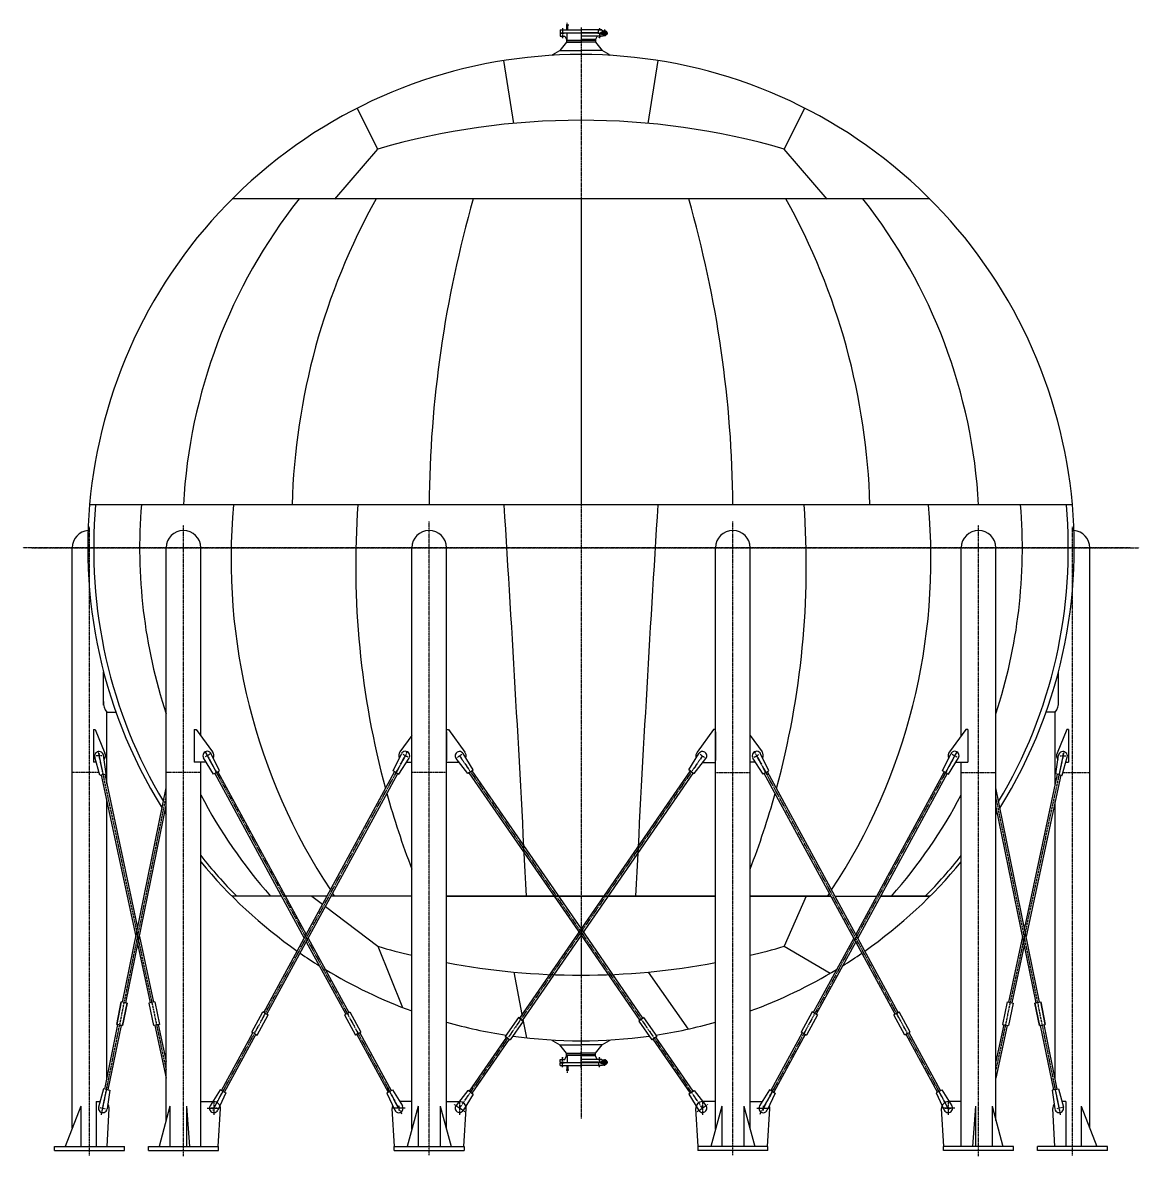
# Model space of a CAD drawing. Extents: x 14295 to 55529, y 90 to 48558.
# Drawn here: x 14684 to 35057, y 27869 to 48558 of the extents above; entities that cross this region are included whole.
import ezdxf

# ---------------------------------------------------------------- set-up
doc = ezdxf.new("R2010")
doc.units = 0
doc.header["$MEASUREMENT"] = 0
doc.linetypes.add('CENTER2', pattern=[28.575, 19.05, -3.175, 3.175, -3.175])
doc.linetypes.add('DASHED2', pattern=[9.525, 6.35, -3.175])
doc.layers.get('DEFPOINTS').update_dxf_attribs({"linetype": 'CONTINUOUS'})
for name, color, linetype in [('图层1', 7, 'CONTINUOUS'), ('图层3', 2, 'CENTER2'), ('图层4', 30, 'DASHED2')]:
    doc.layers.add(name, color=color, linetype=linetype)

msp = doc.modelspace()

# ---------------------------------------------------------------- linework, layer by layer
at = {"layer": 'DEFPOINTS', "color": 0, "linetype": 'BYBLOCK'}
for p in [(24492.777, 48427.217), (24503.619, 48427.217), (24492.777, 48366.217), (24492.777, 48366.217), (24492.777, 48314.217), (24492.777, 48314.217), (24582.777, 48370.217), (24582.777, 48370.217), (24492.777, 29638.301), (24492.777, 29638.301), (24492.777, 29586.301), (24492.777, 29586.301), (24492.777, 29525.301), (24503.619, 29525.301), (24582.777, 29582.301), (24582.777, 29582.301)]:
    msp.add_point(p, dxfattribs=at)
at = {"layer": '图层1'}
for p, q in [((24492.777, 48427.217), (24492.777, 48375.217)), ((24492.777, 48427.217), (24870.277, 48427.217)), ((24540.402, 48437.142), (24530.151, 48447.392)), ((24530.151, 48437.142), (24540.402, 48447.392)), ((24610.277, 48427.217), (24610.277, 48511.217)), ((24630.277, 48427.217), (24630.277, 48511.217)), ((25247.777, 48427.217), (24870.277, 48427.217)), ((25192.297, 48427.217), (25217.297, 48427.217)), ((25192.297, 48375.217), (25192.297, 48427.217)), ((25210.402, 48437.142), (25200.151, 48447.392)), ((25200.151, 48437.142), (25210.402, 48447.392)), ((25217.297, 48427.217), (25308.032, 48411.294)), ((25247.777, 48427.217), (25247.777, 48421.954)), ((24492.777, 48375.217), (24562.777, 48375.217)), ((24492.777, 48366.217), (24492.777, 48314.217)), ((24492.777, 48366.217), (24562.777, 48366.217)), ((24492.777, 48314.217), (24578.277, 48314.217)), ((24530.151, 48283.005), (24540.402, 48293.255)), ((24540.402, 48283.005), (24530.151, 48293.255)), ((24535.277, 48288.13), (24535.277, 48288.13)), ((24562.777, 48371.217), (24562.777, 48375.217)), ((24562.777, 48371.217), (24562.777, 48366.217)), ((24562.777, 48371.217), (24870.277, 48371.217)), ((24562.777, 48370.217), (24870.277, 48370.217)), ((24578.277, 48314.217), (24605.277, 48251.217)), ((24605.277, 48251.217), (24605.277, 48231.217)), ((24605.277, 48231.217), (24607.277, 48231.217)), ((24605.277, 48231.217), (24605.277, 48203.933)), ((24607.277, 48231.217), (24619.277, 48238.146)), ((24607.277, 48231.217), (24870.277, 48231.217)), ((24619.277, 48367.217), (24619.277, 48370.217)), ((24619.277, 48238.146), (24619.277, 48367.217)), ((24619.277, 48238.146), (24870.277, 48238.146)), ((25157.777, 48375.217), (24870.277, 48375.217)), ((25177.777, 48371.217), (24870.277, 48371.217)), ((24870.277, 48370.217), (25177.777, 48370.217)), ((25177.777, 48366.217), (24870.277, 48366.217)), ((25162.277, 48314.217), (24870.277, 48314.217)), ((25135.277, 48251.217), (24870.277, 48251.217)), ((25135.277, 48231.217), (24870.277, 48231.217)), ((25135.277, 48231.217), (25133.277, 48231.217)), ((25162.277, 48314.217), (25135.277, 48251.217)), ((25135.277, 48251.217), (25135.277, 48231.217)), ((25135.277, 48231.217), (25135.277, 48203.933)), ((25192.297, 48375.217), (25157.777, 48375.217)), ((25247.777, 48314.217), (25162.277, 48314.217)), ((25177.777, 48371.217), (25177.777, 48375.217)), ((25177.777, 48371.217), (25177.777, 48366.217)), ((25177.777, 48366.217), (25208.354, 48366.217)), ((25192.297, 48375.217), (25278.846, 48327.944)), ((25200.151, 48283.005), (25210.402, 48293.255)), ((25210.402, 48283.005), (25200.151, 48293.255)), ((25205.277, 48288.13), (25205.277, 48288.13)), ((25208.354, 48366.217), (25208.354, 48314.217)), ((25208.354, 48314.217), (25233.354, 48314.217)), ((25247.777, 48314.217), (25306.841, 48322.948)), ((25247.777, 48314.274), (25247.777, 48314.217)), ((25297.917, 48350.89), (25284.981, 48337.955)), ((25284.981, 48337.955), (25286.254, 48336.682)), ((25300.302, 48350.73), (25286.254, 48336.682)), ((25300.292, 48350.73), (25314.34, 48336.682)), ((25302.678, 48350.89), (25315.613, 48337.955)), ((25314.34, 48336.682), (25315.613, 48337.955)), ((24353.781, 47976.259), (24481.5, 48049.998)), ((24606.277, 48203.933), (24481.5, 48049.998)), ((24481.5, 48049.998), (24870.277, 48049.998)), ((24606.277, 48203.933), (24870.277, 48203.933)), ((25134.276, 48203.933), (24870.277, 48203.933)), ((25259.053, 48049.998), (24870.277, 48049.998)), ((25134.276, 48203.933), (25259.053, 48049.998)), ((25386.772, 47976.259), (25259.053, 48049.998)), ((23643.69, 46720.623), (23462.366, 47865.454)), ((24353.781, 47976.259), (24345.439, 47960.943)), ((25386.772, 47976.259), (25395.114, 47960.943)), ((26096.863, 46720.623), (26278.187, 47865.454)), ((21163.587, 46251.047), (20784.362, 46995.318)), ((28576.966, 46251.047), (28956.191, 46995.318)), ((20381.962, 45335.751), (21163.587, 46251.047)), ((29358.591, 45335.751), (28576.966, 46251.047)), ((31234.238, 45340.22), (18506.316, 45340.22)), ((24870.277, 45340.22), (24870.277, 39760.661)), ((24870.277, 45340.22), (24870.277, 39760.661)), ((33836.029, 39760.661), (15904.524, 39760.661)), ((15589.524, 28382.621), (15589.524, 38976.259)), ((17301.831, 28525.079), (17301.831, 38976.259)), ((17931.831, 35550.094), (17931.831, 38976.259)), ((21784.707, 28364.005), (21784.707, 38976.259)), ((22414.707, 28364.005), (22414.707, 38976.259)), ((27325.846, 28364.005), (27325.846, 38976.259)), ((27955.846, 28364.005), (27955.846, 38976.259)), ((31808.723, 35550.094), (31808.723, 38976.259)), ((32438.723, 28525.079), (32438.723, 38976.259)), ((34151.029, 28382.621), (34151.029, 38976.259)), ((16159.995, 36105.272), (16159.995, 36711.089)), ((33580.558, 36105.272), (33580.558, 36711.089)), ((33580.558, 36105.272), (33580.558, 36711.089)), ((16219.524, 34661.922), (16219.524, 35976.259)), ((16219.524, 35976.259), (16384.995, 35976.259)), ((33521.029, 35976.259), (33355.558, 35976.259)), ((33521.029, 35976.259), (33355.558, 35976.259)), ((33521.029, 34661.922), (33521.029, 35976.259)), ((15973.218, 35660.459), (16008.808, 35660.459)), ((15973.218, 35660.459), (16008.808, 35660.459)), ((15973.218, 35660.459), (15973.218, 35060.459)), ((16008.808, 35660.459), (16185.663, 35225.673)), ((17811.757, 35660.459), (17851.757, 35660.459)), ((17811.757, 35660.459), (17811.757, 35060.459)), ((17851.757, 35660.459), (18148.886, 35250.929)), ((22414.707, 35656.259), (22454.707, 35656.259)), ((22414.707, 35056.259), (22414.707, 35656.259)), ((22414.707, 35616.111), (22414.707, 35093.759)), ((22454.707, 35656.259), (22751.835, 35246.73)), ((27285.846, 35656.259), (26988.718, 35246.73)), ((27325.846, 35656.259), (27285.846, 35656.259)), ((27325.846, 35056.259), (27325.846, 35656.259)), ((27325.846, 35616.111), (27325.846, 35093.759)), ((31888.796, 35660.459), (31591.668, 35250.929)), ((31928.796, 35660.459), (31888.796, 35660.459)), ((31928.796, 35660.459), (31928.796, 35060.459)), ((33731.745, 35660.459), (33554.891, 35225.673)), ((33767.335, 35660.459), (33731.745, 35660.459)), ((33767.335, 35660.459), (33731.745, 35660.459)), ((33767.335, 35660.459), (33767.335, 35060.459)), ((21784.707, 35550.03), (21567.513, 35250.674)), ((27955.846, 35550.03), (28173.04, 35250.674)), ((16144.524, 35176.259), (16144.524, 35176.259)), ((16208.526, 34846.986), (16155.854, 35188.93)), ((18272.049, 34901.942), (18124.07, 35214.676)), ((21444.26, 34901.759), (21592.34, 35214.444)), ((22901.992, 34921.59), (22722.873, 35217.591)), ((26838.561, 34921.59), (27017.68, 35217.591)), ((28296.293, 34901.759), (28148.213, 35214.444)), ((31468.504, 34901.942), (31616.483, 35214.676)), ((33532.027, 34846.986), (33584.7, 35188.93)), ((33596.029, 35176.259), (33596.029, 35176.259)), ((16025.734, 35060.459), (15973.218, 35060.459)), ((16091.17, 34821.936), (15999.637, 35155.585)), ((18032.231, 35060.459), (17811.757, 35060.459)), ((17931.831, 28046.259), (17931.831, 35060.459)), ((18166.706, 34844.472), (17983.844, 35138.176)), ((21549.585, 34844.255), (21732.541, 35137.899)), ((21684.133, 35060.204), (21784.707, 35060.204)), ((22654.707, 35056.259), (22414.707, 35056.259)), ((22803.063, 34853.671), (22591.185, 35127.181)), ((26937.49, 34853.671), (27149.368, 35127.181)), ((27085.846, 35056.259), (27325.846, 35056.259)), ((28056.42, 35060.204), (27955.846, 35060.204)), ((28190.969, 34844.255), (28008.012, 35137.899)), ((31573.848, 34844.472), (31756.709, 35138.176)), ((31708.322, 35060.459), (31928.796, 35060.459)), ((31808.723, 28046.259), (31808.723, 35060.459)), ((33649.383, 34821.936), (33740.916, 35155.585)), ((33714.819, 35060.459), (33767.335, 35060.459)), ((16149.922, 34834.192), (16091.244, 34821.668)), ((16118.656, 34827.519), (16749.337, 31878.969)), ((16149.848, 34834.461), (16208.526, 34846.986)), ((16181.188, 34841.151), (16781.244, 32035.774)), ((18219.377, 34873.207), (18166.706, 34844.472)), ((18190.652, 34857.536), (19821.857, 31852.768)), ((18219.377, 34873.207), (18272.049, 34901.942)), ((18246.835, 34888.187), (19858.269, 31919.84)), ((19083.597, 30492.853), (21469.569, 34887.941)), ((19139.845, 30462.322), (21525.742, 34857.272)), ((21496.922, 34873.007), (21444.26, 34901.759)), ((21496.922, 34873.007), (21549.585, 34844.255)), ((22852.527, 34887.63), (22803.063, 34853.671)), ((22826.703, 34869.901), (24870.277, 31905.593)), ((22852.527, 34887.63), (22901.992, 34921.59)), ((22879.466, 34906.125), (24870.277, 32018.351)), ((26861.088, 34906.125), (24870.277, 32018.351)), ((26913.85, 34869.901), (24870.277, 31905.593)), ((26888.026, 34887.63), (26838.561, 34921.59)), ((26888.026, 34887.63), (26937.49, 34853.671)), ((28243.631, 34873.007), (28190.969, 34844.255)), ((30600.708, 30462.322), (28214.811, 34857.272)), ((28243.631, 34873.007), (28296.293, 34901.759)), ((30656.956, 30492.853), (28270.984, 34887.941)), ((31493.718, 34888.187), (29882.285, 31919.84)), ((31549.902, 34857.536), (29918.696, 31852.768)), ((31521.176, 34873.207), (31468.504, 34901.942)), ((31521.176, 34873.207), (31573.848, 34844.472)), ((33559.365, 34841.151), (32959.309, 32035.774)), ((33621.897, 34827.519), (32991.217, 31878.969)), ((33590.705, 34834.461), (33532.027, 34846.986)), ((33590.631, 34834.192), (33649.31, 34821.668)), ((16505.988, 30683.082), (17301.831, 34594.092)), ((33234.565, 30683.082), (32438.723, 34594.092)), ((16219.524, 29275.312), (16219.524, 34355.942)), ((33521.029, 29275.312), (33521.029, 34355.942)), ((16568.703, 30670.321), (17301.831, 34273.131)), ((33171.85, 30670.321), (32438.723, 34273.131)), ((19407.103, 32616.768), (18501.849, 32616.768)), ((20236.612, 32616.768), (19479.926, 32616.768)), ((19959.844, 32616.768), (20155.746, 32467.809)), ((21784.707, 32616.768), (20309.434, 32616.768)), ((27325.846, 32616.768), (22414.707, 32616.768)), ((22414.707, 32616.768), (27325.846, 32616.768)), ((27955.846, 32616.768), (29431.119, 32616.768)), ((29431.119, 32616.768), (27955.846, 32616.768)), ((28978.213, 32616.768), (28576.966, 31701.472)), ((29503.941, 32616.768), (30260.628, 32616.768)), ((30333.45, 32616.768), (31238.704, 32616.768)), ((31238.704, 32616.768), (30333.45, 32616.768)), ((20207.291, 32428.615), (21163.587, 31701.472)), ((16814.714, 31879.295), (17070.691, 30682.558)), ((24870.277, 32018.351), (23746.461, 30388.198)), ((24870.277, 31905.593), (23798.216, 30350.513)), ((24870.277, 32018.351), (25994.092, 30388.198)), ((24870.277, 31905.593), (25942.337, 30350.513)), ((32925.839, 31879.295), (32669.863, 30682.558)), ((16782.807, 31722.49), (17008.106, 30669.171)), ((19858.269, 31785.697), (20577.134, 30461.509)), ((19894.68, 31852.768), (20633.379, 30492.046)), ((21163.587, 31701.472), (21611.65, 30586.9)), ((28576.966, 31701.472), (29418.966, 31210.345)), ((29845.873, 31852.768), (29107.174, 30492.046)), ((29882.285, 31785.697), (29163.419, 30461.509)), ((32957.747, 31722.49), (32732.447, 30669.171)), ((23643.69, 31231.895), (23793.66, 30456.664)), ((26096.863, 31231.895), (26824.311, 30190.945)), ((16399.702, 30276.103), (16483.45, 30687.669)), ((16483.45, 30687.669), (16399.702, 30276.103)), ((16591.241, 30665.734), (16483.45, 30687.669)), ((16507.493, 30254.169), (16591.241, 30665.734)), ((16591.241, 30665.734), (16507.493, 30254.169)), ((16537.205, 30676.726), (16591.241, 30665.734)), ((17093.182, 30687.368), (16985.615, 30664.36)), ((16985.615, 30664.36), (17073.464, 30253.65)), ((17093.182, 30687.368), (17039.399, 30675.864)), ((17093.182, 30687.368), (17181.031, 30276.658)), ((32647.371, 30687.368), (32559.522, 30276.658)), ((32647.371, 30687.368), (32701.155, 30675.864)), ((32647.371, 30687.368), (32754.938, 30664.36)), ((32754.938, 30664.36), (32667.089, 30253.65)), ((33149.312, 30665.734), (33257.103, 30687.669)), ((33203.348, 30676.726), (33149.312, 30665.734)), ((33149.312, 30665.734), (33233.061, 30254.169)), ((33233.061, 30254.169), (33149.312, 30665.734)), ((33257.103, 30687.669), (33340.852, 30276.103)), ((33340.852, 30276.103), (33257.103, 30687.669)), ((18862.999, 30134.707), (19063.382, 30503.823)), ((18959.676, 30082.233), (19160.059, 30451.349)), ((19111.47, 30477.726), (19063.382, 30503.823)), ((19111.47, 30477.726), (19160.059, 30451.349)), ((20604.906, 30476.588), (20556.921, 30450.534)), ((20556.921, 30450.534), (20757.304, 30081.418)), ((20604.906, 30476.588), (20653.592, 30503.019)), ((20653.592, 30503.019), (20853.975, 30133.903)), ((29086.961, 30503.019), (28886.578, 30133.903)), ((29183.632, 30450.534), (28983.249, 30081.418)), ((29135.647, 30476.588), (29086.961, 30503.019)), ((29135.647, 30476.588), (29183.632, 30450.534)), ((30629.084, 30477.726), (30580.495, 30451.349)), ((30780.877, 30082.233), (30580.495, 30451.349)), ((30629.084, 30477.726), (30677.172, 30503.823)), ((30877.555, 30134.707), (30677.172, 30503.823)), ((16182.957, 29095.609), (16422.24, 30271.517)), ((16245.673, 29082.852), (16484.954, 30258.755)), ((16507.493, 30254.169), (16399.702, 30276.103)), ((16453.487, 30265.154), (16507.493, 30254.169)), ((16453.487, 30265.154), (16453.507, 30265.154)), ((17181.031, 30276.658), (17073.464, 30253.65)), ((17095.955, 30258.461), (17301.831, 29295.954)), ((17181.031, 30276.658), (17127.247, 30265.154)), ((17158.539, 30271.848), (17301.831, 29601.934)), ((23727.861, 30401.741), (23489.233, 30056.116)), ((23816.815, 30336.97), (23580.039, 29993.515)), ((23727.861, 30401.741), (23816.815, 30336.97)), ((23773.998, 30369.887), (23727.861, 30401.741)), ((23810.694, 30368.613), (23875.937, 30031.356)), ((26012.692, 30401.741), (25923.738, 30336.97)), ((25923.738, 30336.97), (26160.514, 29993.515)), ((25966.555, 30369.887), (26012.692, 30401.741)), ((26012.692, 30401.741), (26251.078, 30055.949)), ((32582.014, 30271.848), (32438.723, 29601.934)), ((32644.598, 30258.461), (32438.723, 29295.954)), ((32559.522, 30276.658), (32613.306, 30265.154)), ((32559.522, 30276.658), (32667.089, 30253.65)), ((33233.061, 30254.169), (33340.852, 30276.103)), ((33287.067, 30265.154), (33233.061, 30254.169)), ((33494.881, 29082.852), (33255.599, 30258.755)), ((33287.067, 30265.154), (33287.047, 30265.154)), ((33557.596, 29095.609), (33318.314, 30271.517)), ((18310.691, 29069.119), (18883.214, 30123.737)), ((18366.942, 29038.593), (18939.462, 30093.206)), ((18911.141, 30108.581), (18862.999, 30134.707)), ((18911.141, 30108.581), (18959.676, 30082.233)), ((20805.319, 30107.489), (20757.304, 30081.418)), ((20777.517, 30092.393), (21350.039, 29037.775)), ((20805.319, 30107.489), (20853.975, 30133.903)), ((20833.762, 30122.929), (21406.283, 29068.315)), ((23508.411, 30042.895), (22827.298, 29054.905)), ((23561.103, 30006.569), (22879.964, 29018.542)), ((23489.475, 30055.949), (23580.039, 29993.515)), ((23535.37, 30024.262), (23489.475, 30055.949)), ((26251.078, 30055.949), (26160.514, 29993.515)), ((26251.078, 30055.949), (26160.514, 29993.515)), ((26179.45, 30006.569), (26860.589, 29018.542)), ((26205.184, 30024.262), (26251.078, 30055.949)), ((26205.184, 30024.262), (26251.078, 30055.949)), ((26232.142, 30042.895), (26913.256, 29054.905)), ((28906.791, 30122.929), (28334.27, 29068.315)), ((28963.036, 30092.393), (28390.514, 29037.775)), ((28935.234, 30107.489), (28886.578, 30133.903)), ((28935.234, 30107.489), (28983.249, 30081.418)), ((30829.413, 30108.581), (30780.877, 30082.233)), ((31373.611, 29038.593), (30801.091, 30093.206)), ((30829.413, 30108.581), (30877.555, 30134.707)), ((31429.862, 29069.119), (30857.339, 30123.737)), ((24353.781, 29976.259), (24345.439, 29991.575)), ((24353.781, 29976.259), (24481.5, 29902.521)), ((24606.277, 29748.586), (24481.5, 29902.521)), ((24481.5, 29902.521), (24870.277, 29902.521)), ((25259.053, 29902.521), (24870.277, 29902.521)), ((25134.276, 29748.586), (25259.053, 29902.521)), ((25386.772, 29976.259), (25259.053, 29902.521)), ((25386.772, 29976.259), (25395.114, 29991.575)), ((24492.777, 29586.301), (24492.777, 29638.301)), ((24492.777, 29638.301), (24578.277, 29638.301)), ((24492.777, 29586.301), (24562.777, 29586.301)), ((24540.402, 29669.514), (24530.151, 29659.263)), ((24530.151, 29669.514), (24540.402, 29659.263)), ((24535.277, 29664.388), (24535.277, 29664.388)), ((24562.777, 29581.301), (24562.777, 29586.301)), ((24578.277, 29638.301), (24605.277, 29701.301)), ((24605.277, 29721.301), (24605.277, 29748.586)), ((24605.277, 29721.301), (24607.277, 29721.301)), ((24605.277, 29701.301), (24605.277, 29721.301)), ((24606.277, 29748.586), (24870.277, 29748.586)), ((24607.277, 29721.301), (24619.277, 29714.373)), ((24607.277, 29721.301), (24870.277, 29721.301)), ((24619.277, 29714.373), (24619.277, 29585.301)), ((24619.277, 29714.373), (24870.277, 29714.373)), ((24619.277, 29585.301), (24619.277, 29582.301)), ((25134.276, 29748.586), (24870.277, 29748.586)), ((25135.277, 29721.301), (24870.277, 29721.301)), ((25135.277, 29701.301), (24870.277, 29701.301)), ((25162.277, 29638.301), (24870.277, 29638.301)), ((25177.777, 29586.301), (24870.277, 29586.301)), ((25135.277, 29721.301), (25133.277, 29721.301)), ((25135.277, 29721.301), (25135.277, 29748.586)), ((25135.277, 29701.301), (25135.277, 29721.301)), ((25162.277, 29638.301), (25135.277, 29701.301)), ((25247.777, 29638.301), (25162.277, 29638.301)), ((25177.777, 29586.301), (25208.354, 29586.301)), ((25177.777, 29581.301), (25177.777, 29586.301)), ((25192.297, 29577.301), (25278.846, 29624.575)), ((25210.402, 29669.514), (25200.151, 29659.263)), ((25200.151, 29669.514), (25210.402, 29659.263)), ((25205.277, 29664.388), (25205.277, 29664.388)), ((25208.354, 29586.301), (25208.354, 29638.301)), ((25208.354, 29638.301), (25233.354, 29638.301)), ((25247.777, 29638.245), (25247.777, 29638.301)), ((25247.777, 29638.301), (25306.841, 29629.57)), ((25284.981, 29614.564), (25286.254, 29615.837)), ((25297.917, 29601.629), (25284.981, 29614.564)), ((25300.302, 29601.788), (25286.254, 29615.837)), ((25300.292, 29601.788), (25314.34, 29615.837)), ((25302.678, 29601.629), (25315.613, 29614.564)), ((25314.34, 29615.837), (25315.613, 29614.564)), ((24492.777, 29525.301), (24492.777, 29577.301)), ((24492.777, 29577.301), (24562.777, 29577.301)), ((24492.777, 29525.301), (24870.277, 29525.301)), ((24530.151, 29515.377), (24540.402, 29505.127)), ((24540.402, 29515.377), (24530.151, 29505.127)), ((24562.777, 29582.301), (24870.277, 29582.301)), ((24562.777, 29581.301), (24562.777, 29577.301)), ((24562.777, 29581.301), (24870.277, 29581.301)), ((24610.277, 29525.301), (24610.277, 29441.301)), ((24630.277, 29525.301), (24630.277, 29441.301)), ((24870.277, 29582.301), (25177.777, 29582.301)), ((25177.777, 29581.301), (24870.277, 29581.301)), ((25157.777, 29577.301), (24870.277, 29577.301)), ((25247.777, 29525.301), (24870.277, 29525.301)), ((25192.297, 29577.301), (25157.777, 29577.301)), ((25177.777, 29581.301), (25177.777, 29577.301)), ((25192.297, 29577.301), (25192.297, 29525.301)), ((25192.297, 29525.301), (25217.297, 29525.301)), ((25200.151, 29515.377), (25210.402, 29505.127)), ((25210.402, 29515.377), (25200.151, 29505.127)), ((25217.297, 29525.301), (25308.032, 29541.225)), ((25247.777, 29525.301), (25247.777, 29530.565)), ((16155.494, 29101.195), (16067.175, 28766.681)), ((16214.29, 29089.236), (16155.494, 29101.195)), ((16214.29, 29089.236), (16273.086, 29077.276)), ((16273.086, 29077.276), (16223.705, 28734.841)), ((18286.037, 29082.499), (18103.825, 28788.392)), ((18391.507, 29025.262), (18244.219, 28712.202)), ((18338.772, 29053.88), (18286.037, 29082.499)), ((18338.772, 29053.88), (18391.507, 29025.262)), ((21377.93, 29052.919), (21325.201, 29024.289)), ((21325.201, 29024.289), (21472.56, 28711.263)), ((21377.93, 29052.919), (21430.658, 29081.55)), ((21430.658, 29081.55), (21612.938, 28787.485)), ((22804.2, 29070.852), (22591.604, 28797.9)), ((22902.95, 29002.673), (22723.053, 28707.144)), ((22853.575, 29036.762), (22804.2, 29070.852)), ((22853.575, 29036.762), (22902.95, 29002.673)), ((26886.978, 29036.762), (26837.603, 29002.673)), ((26837.603, 29002.673), (27017.5, 28707.144)), ((26886.978, 29036.762), (26936.353, 29070.852)), ((26936.353, 29070.852), (27148.949, 28797.9)), ((28309.895, 29081.55), (28127.616, 28787.485)), ((28415.352, 29024.289), (28267.993, 28711.263)), ((28362.623, 29052.919), (28309.895, 29081.55)), ((28362.623, 29052.919), (28415.352, 29024.289)), ((31401.782, 29053.88), (31349.047, 29025.262)), ((31349.047, 29025.262), (31496.334, 28712.202)), ((31401.782, 29053.88), (31454.517, 29082.499)), ((31454.517, 29082.499), (31636.729, 28788.392)), ((33526.263, 29089.236), (33467.467, 29077.276)), ((33467.467, 29077.276), (33516.848, 28734.841)), ((33526.263, 29089.236), (33585.059, 29101.195)), ((33585.059, 29101.195), (33673.378, 28766.681)), ((15747.61, 28784.497), (15457.21, 28046.259)), ((15747.61, 28784.497), (15747.61, 28046.259)), ((16024.524, 28866.259), (16093.466, 28866.259)), ((16024.524, 28866.259), (16024.524, 28046.259)), ((17371.38, 28784.497), (17173.461, 28046.259)), ((17371.38, 28784.497), (17371.38, 28046.259)), ((17673.464, 28784.497), (17673.464, 28046.259)), ((17673.464, 28784.497), (17729.639, 28046.259)), ((17931.831, 28866.259), (18171.831, 28866.259)), ((21784.707, 28866.259), (21564.108, 28866.259)), ((21897.439, 28784.497), (21699.52, 28046.259)), ((21897.439, 28784.497), (21897.439, 28046.259)), ((22301.974, 28784.497), (22499.893, 28046.259)), ((22301.974, 28784.497), (22301.974, 28046.259)), ((22414.707, 28866.259), (22654.707, 28866.259)), ((27325.846, 28866.259), (27085.846, 28866.259)), ((27438.579, 28784.497), (27240.66, 28046.259)), ((27438.579, 28784.497), (27438.579, 28046.259)), ((27843.114, 28784.497), (27843.114, 28046.259)), ((27843.114, 28784.497), (28041.033, 28046.259)), ((27955.846, 28866.259), (28176.445, 28866.259)), ((31808.723, 28866.259), (31568.723, 28866.259)), ((32067.089, 28784.497), (32010.915, 28046.259)), ((32067.089, 28784.497), (32067.089, 28046.259)), ((32369.173, 28784.497), (32369.173, 28046.259)), ((32369.173, 28784.497), (32567.093, 28046.259)), ((33716.029, 28866.259), (33647.088, 28866.259)), ((33716.029, 28866.259), (33716.029, 28046.259)), ((33992.943, 28784.497), (34283.343, 28046.259)), ((33992.943, 28784.497), (33992.943, 28046.259)), ((16175.882, 28739.878), (16175.882, 28739.881)), ((16224.524, 28046.259), (16264.327, 28739.38)), ((18251.831, 28046.259), (18291.633, 28739.38)), ((21464.707, 28046.259), (21424.904, 28739.38)), ((22734.707, 28046.259), (22774.509, 28739.38)), ((27005.846, 28046.259), (26966.044, 28739.38)), ((28275.846, 28046.259), (28315.649, 28739.38)), ((31488.723, 28046.259), (31448.92, 28739.38)), ((33516.029, 28046.259), (33476.226, 28739.38)), ((33564.672, 28739.878), (33564.671, 28739.881)), ((15264.524, 28046.259), (16544.524, 28046.259)), ((15264.524, 27976.259), (15264.524, 28046.259)), ((15264.524, 27976.259), (16544.524, 27976.259)), ((16544.524, 27976.259), (16544.524, 28046.259)), ((16976.831, 28046.259), (18256.831, 28046.259)), ((16976.831, 27976.259), (16976.831, 28046.259)), ((16976.831, 27976.259), (18256.831, 27976.259)), ((18256.831, 27976.259), (18256.831, 28046.259)), ((21459.707, 28046.259), (22739.707, 28046.259)), ((21459.707, 27976.259), (21459.707, 28046.259)), ((21459.707, 27976.259), (22739.707, 27976.259)), ((22739.707, 28046.259), (22739.707, 27976.259)), ((28280.846, 28046.259), (27000.846, 28046.259)), ((27000.846, 28046.259), (27000.846, 27976.259)), ((28280.846, 27976.259), (27000.846, 27976.259)), ((28280.846, 27976.259), (28280.846, 28046.259)), ((32763.723, 28046.259), (31483.723, 28046.259)), ((31483.723, 27976.259), (31483.723, 28046.259)), ((32763.723, 27976.259), (31483.723, 27976.259)), ((32763.723, 27976.259), (32763.723, 28046.259)), ((34476.029, 28046.259), (33196.029, 28046.259)), ((33196.029, 27976.259), (33196.029, 28046.259)), ((34476.029, 27976.259), (33196.029, 27976.259)), ((34476.029, 27976.259), (34476.029, 28046.259))]:
    msp.add_line(p, q, dxfattribs=at)
for centre, radius in [((24620.277, 48511.217), 10), ((25300.297, 48367.217), 25.021), ((25300.297, 48367.217), 16.5), ((25300.297, 48367.217), 13.718), ((25300.297, 48387.698), 3.981), ((25300.297, 48387.698), 2.32), ((25300.297, 29585.301), 25.021), ((25300.297, 29585.301), 16.5), ((25300.297, 29585.301), 13.718), ((24620.277, 29441.301), 10), ((25300.297, 29564.82), 3.981), ((25300.297, 29564.82), 2.32)]:
    msp.add_circle(centre, radius, dxfattribs=at)
for centre, radius, start, end in [((25300.297, 48367.217), 44.75, 270, 80.046249), ((24870.277, 38976.259), 9000, 328.1341475, 211.8658525), ((24870.277, 33458.095), 13319.128, 73.8413367, 106.1586633), ((27475.566, 39223.237), 9873.373, 141.7171994, 176.8797555), ((31713.294, 39435.015), 12117.331, 150.8343973, 178.4600227), ((42898.699, 39606.346), 20799.565, 163.9978871, 179.5749101), ((6841.854, 39606.346), 20799.565, 0.4250899, 16.0021129), ((18027.259, 39435.015), 12117.331, 1.5399773, 29.1656027), ((22264.987, 39223.237), 9873.373, 3.1202445, 38.2828006), ((24978.22, 38954.704), 8999.475, 174.8619369, 210.8318207), ((26444.43, 38960.652), 9626.512, 175.2329497, 198.2441199), ((29441.737, 38765.763), 10956.468, 174.7901016, 213.4298992), ((36245.889, 38648.991), 15485.931, 175.8834351, 195.2255768), ((-504322.679, 6055.563), 528865.525, 2.87877604, 3.65399032), ((554063.233, 6055.563), 528865.525, 176.34600968, 177.12122396), ((13494.664, 38648.991), 15485.931, 344.7744232, 4.1165649), ((20298.817, 38765.763), 10956.468, 326.5701008, 5.2098984), ((23296.123, 38960.652), 9626.512, 341.7558801, 4.7670503), ((24762.333, 38954.704), 8999.475, 329.1681793, 5.1380631), ((15904.524, 38976.259), 315, 95.2420655, 180), ((17616.831, 38976.259), 315, 0, 180), ((22099.707, 38976.259), 315, 0, 180), ((27640.846, 38976.259), 315, 0, 180), ((32123.723, 38976.259), 315, 0, 180), ((33836.029, 38976.259), 315, 0, 84.7579345), ((16396.93, 36136.358), 238.965, 172.5252751, 222.0645603), ((33343.623, 36136.358), 238.965, 317.9354397, 7.4747249), ((33343.623, 36136.358), 238.965, 317.9354397, 7.4747249), ((16076.786, 35176.751), 80, 8.7569212, 195.3410498), ((16074.507, 35180.459), 120, 321.6582943, 22.1346417), ((18051.757, 35180.459), 80, 25.3224651, 211.9065937), ((18051.757, 35180.459), 120, 337.13278, 35.9622287), ((21664.642, 35180.204), 120, 144.0377713, 202.8486335), ((21664.642, 35180.204), 80, 328.0748198, 154.6589484), ((22654.429, 35176.173), 80, 31.1794405, 217.7635691), ((22654.707, 35176.259), 120, 342.8090179, 35.9622287), ((27085.846, 35176.259), 120, 144.0377713, 197.1909821), ((27086.124, 35176.173), 80, 322.2364309, 148.8205595), ((28075.911, 35180.204), 80, 25.3410516, 211.9251802), ((28075.911, 35180.204), 120, 337.1513665, 35.9622287), ((31688.796, 35180.459), 120, 144.0377713, 202.86722), ((31688.796, 35180.459), 80, 328.0934063, 154.6775349), ((33666.047, 35180.459), 120, 157.8653583, 218.3417057), ((33663.767, 35176.751), 80, 344.6589502, 171.2430788), ((26444.43, 38960.652), 9626.512, 207.8360938, 221.2237522), ((36245.889, 38648.991), 15485.931, 195.5671146, 200.9605281), ((13494.664, 38648.991), 15485.931, 339.0394719, 344.4328854), ((23296.123, 38960.652), 9626.512, 318.7762478, 332.1639062), ((24870.277, 38976.259), 9000, 212.4559892, 212.7606503), ((24978.22, 38954.704), 8999.475, 211.433401, 211.4624958), ((24762.333, 38954.704), 8999.475, 328.5375042, 328.566599), ((24762.333, 38954.704), 8999.475, 328.5375042, 328.566599), ((24870.277, 38976.259), 9000, 327.2393497, 327.5440108), ((24870.277, 38976.259), 9000, 327.2393497, 327.5440108), ((24978.22, 38954.704), 8999.475, 218.4659557, 224.7694918), ((24762.333, 38954.704), 8999.475, 315.2305082, 321.5340443), ((24870.277, 38976.259), 9000, 219.5617651, 234.8798175), ((24870.277, 38976.259), 9000, 305.1201825, 320.4382349), ((29441.737, 38765.763), 10956.468, 213.8085452, 214.1402492), ((20298.817, 38765.763), 10956.468, 325.8597508, 326.1914548), ((20298.817, 38765.763), 10956.468, 325.8597508, 326.1914548), ((24870.277, 44494.423), 13319.128, 253.8413367, 256.6049091), ((24870.277, 44494.423), 13319.128, 283.3950909, 286.1586633), ((24870.277, 44494.423), 13319.128, 283.3950909, 286.1586633), ((24870.277, 38976.259), 9000, 235.2898253, 237.9675442), ((24870.277, 38976.259), 9000, 302.0324558, 304.7101747), ((24870.277, 38976.259), 9000, 302.0324558, 304.7101747), ((24870.277, 38976.259), 9000, 238.7853893, 249.9499365), ((24870.277, 44494.423), 13319.128, 259.3759361, 280.6240639), ((24870.277, 38976.259), 9000, 290.0500635, 301.2146107), ((24870.277, 38976.259), 9000, 290.0500635, 301.2146107), ((24870.277, 38976.259), 9000, 254.1666015, 261.2825126), ((24870.277, 38976.259), 9000, 278.7174874, 285.8333985), ((24870.277, 38976.259), 9000, 278.7174874, 285.8333985), ((24870.277, 38976.259), 9000, 262.0633564, 277.9366436), ((25300.297, 29585.301), 44.75, 279.953751, 90), ((16144.524, 28746.259), 80, 165.2101224, 351.794251), ((16144.524, 28746.259), 120, 356.7133833, 39.9839361), ((18171.831, 28746.259), 80, 148.219972, 334.8041006), ((18171.831, 28746.259), 120, 356.7133833, 90), ((21544.707, 28746.259), 120, 157.1353995, 183.2866167), ((21544.941, 28745.336), 80, 205.2090176, 31.7931462), ((22654.719, 28748.741), 80, 142.0857762, 328.6699048), ((22654.707, 28746.259), 120, 356.7133833, 90), ((27085.846, 28746.259), 120, 90, 183.2866167), ((27085.835, 28748.741), 80, 211.3300952, 37.9142238), ((28195.612, 28745.336), 80, 148.2068538, 334.7909824), ((28195.846, 28746.259), 120, 356.7133833, 22.8646005), ((31568.723, 28746.259), 120, 90, 183.2866167), ((31568.723, 28746.259), 80, 205.1958994, 31.780028), ((33596.029, 28746.259), 120, 140.0160639, 183.2866167), ((33596.029, 28746.259), 80, 188.205749, 14.7898776)]:
    msp.add_arc(centre, radius, start, end, dxfattribs=at)
at = {"layer": '图层3'}
for p, q in [((24535.277, 48456.824), (24535.277, 48274.877)), ((24646.739, 48511.217), (24599.021, 48511.217)), ((24620.277, 48427.217), (24620.277, 48557.681)), ((25205.277, 48456.824), (25205.277, 48427.217)), ((24870.277, 48231.217), (24870.277, 28559.062)), ((25205.277, 48314.217), (25205.277, 48274.877)), ((15904.524, 27885.485), (15904.524, 39354.362)), ((17616.831, 27868.704), (17616.831, 39387.351)), ((22099.707, 27890.348), (22099.707, 39453.331)), ((27640.846, 27890.348), (27640.846, 39453.331)), ((32123.723, 27868.704), (32123.723, 39387.351)), ((33836.029, 27885.485), (33836.029, 39354.362)), ((34890.185, 38976.259), (14683.925, 38976.259)), ((14850.369, 38976.259), (35056.628, 38976.259)), ((16126.605, 35176.259), (16026.968, 35176.259)), ((16059.953, 35254.959), (17301.831, 29448.944)), ((16076.786, 35218.503), (16076.786, 35134.016)), ((16076.786, 35176.751), (16167.591, 34751.338)), ((16153.1, 35176.259), (16152.968, 35176.259)), ((18098.727, 35206.083), (18011.26, 35158.365)), ((18013.589, 35250.767), (21544.707, 28746.259)), ((18031.761, 35217.111), (18257.193, 34803.89)), ((18131.757, 35180.459), (18131.625, 35180.459)), ((18171.831, 28746.259), (21702.81, 35250.512)), ((21684.65, 35216.85), (21453.3, 34793.109)), ((21711.603, 35154.564), (21624.152, 35202.31)), ((21744.642, 35180.204), (21744.51, 35180.204)), ((22698.538, 35206.457), (22616.397, 35150.063)), ((22654.429, 35176.173), (24870.277, 31961.972)), ((22734.707, 35176.259), (22734.575, 35176.259)), ((27086.124, 35176.173), (24870.277, 31961.972)), ((27005.846, 35176.259), (27005.978, 35176.259)), ((27042.015, 35206.457), (27124.156, 35150.063)), ((27995.911, 35180.204), (27996.043, 35180.204)), ((28028.95, 35154.564), (28116.402, 35202.31)), ((31568.723, 28746.259), (28037.743, 35250.512)), ((28055.904, 35216.85), (28287.253, 34793.109)), ((31726.964, 35250.767), (28195.846, 28746.259)), ((31708.792, 35217.111), (31483.36, 34803.89)), ((31608.796, 35180.459), (31608.928, 35180.459)), ((31641.826, 35206.083), (31729.294, 35158.365)), ((33680.601, 35254.959), (32438.723, 29448.944)), ((33663.767, 35176.751), (33572.963, 34751.338)), ((33587.453, 35176.259), (33587.585, 35176.259)), ((33613.949, 35176.259), (33713.585, 35176.259)), ((33663.767, 35218.503), (33663.767, 35134.016)), ((16076.267, 34876.259), (15589.524, 34876.259)), ((16219.524, 34876.259), (16204.017, 34876.259)), ((17931.831, 34876.259), (17301.831, 34876.259)), ((22414.707, 34876.259), (21784.707, 34876.259)), ((27325.846, 34876.259), (27955.846, 34876.259)), ((31808.723, 34876.259), (32438.723, 34876.259)), ((33521.029, 34876.259), (33536.536, 34876.259)), ((33664.286, 34876.259), (34151.029, 34876.259)), ((16144.524, 28746.259), (17301.831, 34433.612)), ((33596.029, 28746.259), (32438.723, 34433.612)), ((24870.277, 31961.972), (22908.724, 29116.639)), ((24870.277, 31961.972), (26831.829, 29116.639)), ((24535.277, 29495.695), (24535.277, 29677.641)), ((24870.277, 29721.301), (24870.277, 29772.874)), ((25205.277, 29638.301), (25205.277, 29677.641)), ((24646.739, 29441.301), (24599.021, 29441.301)), ((24620.277, 29525.301), (24620.277, 29394.838)), ((25205.277, 29495.695), (25205.277, 29525.301)), ((16136.202, 28705.345), (16230.029, 29166.612)), ((18151.916, 28709.563), (18382.191, 29133.889)), ((21544.941, 28745.336), (21331.613, 29138.221)), ((22654.719, 28748.741), (22908.724, 29116.639)), ((27085.835, 28748.741), (26831.829, 29116.639)), ((28195.612, 28745.336), (28408.941, 29138.221)), ((31588.637, 28709.563), (31358.362, 29133.889)), ((33604.351, 28705.345), (33510.524, 29166.612)), ((16120.605, 28628.667), (16168.444, 28863.851)), ((18171.831, 28866.259), (18171.831, 28626.259)), ((21602.202, 28639.879), (21487.68, 28850.793)), ((21544.707, 28788.012), (21544.707, 28703.525)), ((22753.469, 28680.562), (22555.969, 28816.921)), ((22610.229, 28778.464), (22693.056, 28723.082)), ((22654.707, 28866.259), (22654.707, 28626.259)), ((22654.707, 28788.012), (22654.707, 28703.525)), ((26987.085, 28680.562), (27184.585, 28816.921)), ((27130.325, 28778.464), (27047.497, 28723.082)), ((27085.846, 28866.259), (27085.846, 28626.259)), ((27085.846, 28788.012), (27085.846, 28703.525)), ((28138.351, 28639.879), (28252.873, 28850.793)), ((28195.846, 28788.012), (28195.846, 28703.525)), ((31568.723, 28866.259), (31568.723, 28626.259)), ((33619.949, 28628.667), (33572.109, 28863.851)), ((16092.093, 28756.924), (16189.731, 28737.064)), ((16224.524, 28746.259), (16224.392, 28746.259)), ((18051.831, 28746.259), (18291.831, 28746.259)), ((18225.335, 28746.259), (18125.699, 28746.259)), ((18171.831, 28746.259), (18171.831, 28688.438)), ((18251.831, 28746.259), (18251.699, 28746.259)), ((21664.707, 28746.259), (21424.707, 28746.259)), ((21598.211, 28746.259), (21498.575, 28746.259)), ((21624.707, 28746.259), (21624.575, 28746.259)), ((22734.707, 28746.259), (22734.575, 28746.259)), ((27005.846, 28746.259), (27005.978, 28746.259)), ((28075.846, 28746.259), (28315.846, 28746.259)), ((28115.846, 28746.259), (28115.978, 28746.259)), ((28142.342, 28746.259), (28241.978, 28746.259)), ((31688.723, 28746.259), (31448.723, 28746.259)), ((31488.723, 28746.259), (31488.855, 28746.259)), ((31515.218, 28746.259), (31614.855, 28746.259)), ((31568.723, 28746.259), (31568.723, 28688.438)), ((33516.029, 28746.259), (33516.161, 28746.259)), ((33648.46, 28756.924), (33550.823, 28737.064))]:
    msp.add_line(p, q, dxfattribs=at)
at = {"layer": '图层3', "ltscale": 0.5}
for p, q in [((24870.277, 48469.644), (24870.277, 48231.217)), ((25300.297, 48433.402), (25300.297, 48314.898)), ((25236.511, 48367.217), (25361.149, 48367.217)), ((24870.277, 29482.874), (24870.277, 29721.301)), ((25236.511, 29585.301), (25361.149, 29585.301)), ((25300.297, 29519.117), (25300.297, 29637.621))]:
    msp.add_line(p, q, dxfattribs=at)
at = {"layer": '图层4', "ltscale": 0.2}
for p, q in [((25208.354, 48366.217), (25277.999, 48406.017)), ((25208.354, 29586.301), (25277.999, 29546.502))]:
    msp.add_line(p, q, dxfattribs=at)
at = {"layer": '图层4'}
msp.add_line((24870.277, 31701.472), (24870.277, 31175.296), dxfattribs=at)
at = {"layer": '图层4', "ltscale": 0.2}
for centre in [(25300.297, 48367.217), (25300.297, 29585.301)]:
    msp.add_circle(centre, 44.75, dxfattribs=at)

doc.saveas('drawing.dxf')
